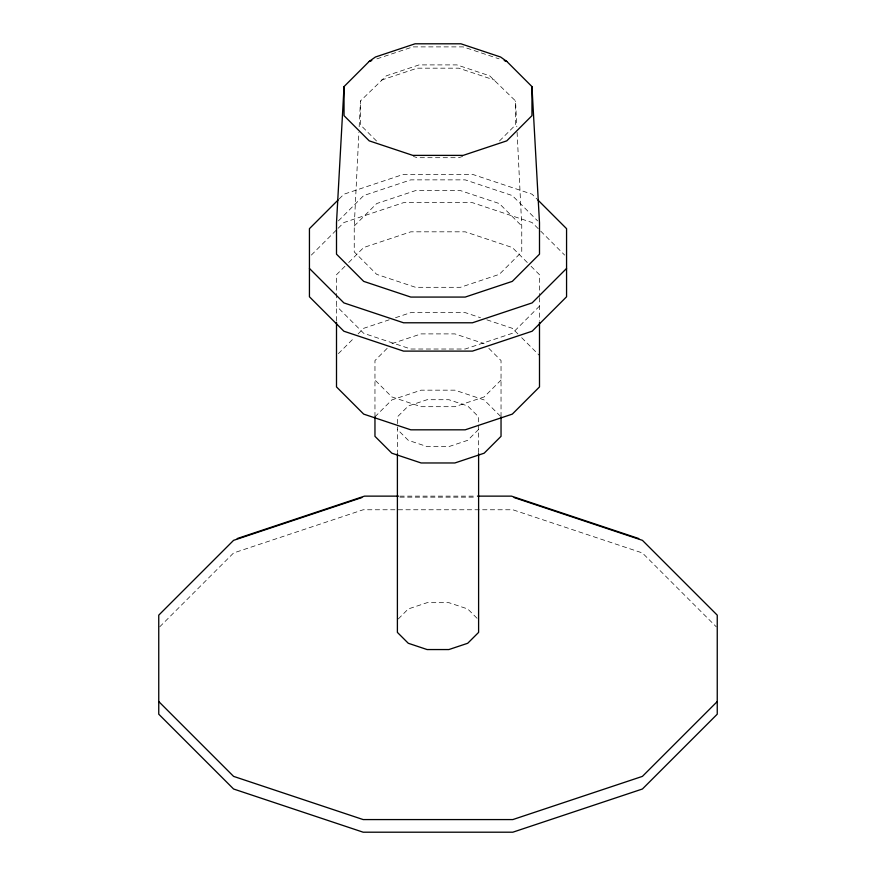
<?xml version="1.0" encoding="UTF-8"?>
<svg xmlns="http://www.w3.org/2000/svg" width="876" height="876" viewBox="0 0 876 876"><rect width="100%" height="100%" fill="white"/><g stroke="black" fill="none" stroke-linecap="round" stroke-linejoin="round"><path stroke-width="0.66" stroke-dasharray="4.38 3.29" d="M517.092 132.199L521.757 225.997L521.757 251.905L499.309 274.352L460.447 287.306L415.553 287.306L376.691 274.352L354.243 251.905L354.243 225.997L358.908 132.199M359.182 126.768L360.463 100.937L386.338 75.818L419.089 64.901L456.911 64.901L489.662 75.818L515.537 100.937L516.818 126.768M339.1 199.005L343.885 194.22L403.551 174.335L472.449 174.335L532.115 194.22L536.9 199.005M338.377 220.894L363.693 195.567L410.8 179.865L465.2 179.865L512.307 195.567L537.623 220.894M311.352 255.08L337.183 229.249M338.136 228.286L343.885 222.548L403.551 202.663L472.449 202.663L532.115 222.548L539.769 230.202M354.243 225.997L376.691 203.55L415.553 190.596L460.447 190.596L499.309 203.55L521.757 225.997M344.936 266.282L336.504 274.714L336.504 320.934M348.692 262.526L363.693 247.525L410.8 231.822L465.2 231.822L512.307 247.525L527.308 262.526M499.484 140.981L515.537 124.929L515.537 100.937M338.377 353.641L354.32 337.698M358.065 333.942L363.693 328.314L389.163 319.828M387.159 348.352L374.961 360.551L374.961 416.22M159.717 626.822L233.585 552.964L363.179 509.766L512.821 509.766L642.415 552.964L716.283 626.822M374.961 416.823L391.857 399.927L421.104 390.17L454.896 390.17L484.143 399.927L500.097 415.881M539.496 306.118L512.307 333.318L465.2 349.02L410.8 349.02L363.693 333.318L336.504 306.118M501.039 380.053L484.143 396.938L454.896 406.694L421.104 406.694L391.857 396.938L374.961 380.053M478.603 429.437L467.718 440.31L448.884 446.596L427.116 446.596L408.282 440.31L397.397 429.437M398.306 618.927L408.282 608.951L427.116 602.677L448.884 602.677L467.718 608.951L478.603 619.836M376.91 58.856L412.826 46.888L463.174 46.888L499.09 58.856M381.235 80.165L417.228 68.175L458.772 68.175L494.765 80.165M462.627 156.421L458.772 157.702L417.228 157.702L413.373 156.421M395.525 317.714L410.8 312.612L465.2 312.612L480.475 317.714M391.857 343.655L421.104 333.898L454.896 333.898L484.143 343.655M399.894 496.134L476.106 496.134M399.905 497.141L476.095 497.141M486.837 319.828L512.307 328.314L517.935 333.942M540.733 231.154L564.648 255.08M531.064 266.282L539.496 274.714L539.496 296.559M376.516 140.981L360.463 124.929L360.463 100.937M521.68 337.698L539.496 355.514M488.841 348.352L501.039 360.551L501.039 416.22M539.496 297.61L539.496 320.934M478.603 452.596L478.603 416.877L467.718 405.993L448.884 399.708L427.116 399.708L408.282 405.993L397.397 416.877L397.397 452.596"/><path stroke-width="1.31" d="M344.038 86.593L336.504 222.767L336.504 254.171L363.693 281.371L410.8 297.074L465.2 297.074L512.307 281.371L539.496 254.171L539.496 222.767L531.962 86.593L506.788 61.419L500.612 57.028L460.918 43.8L415.082 43.8L375.388 57.028L369.212 61.419L344.038 86.593L344.038 115.665L369.212 140.85L412.826 155.381L463.174 155.381L506.788 140.85L531.962 115.665L531.962 86.593M338.136 199.958L309.436 228.669L309.436 296.778L343.885 331.227L403.551 351.112L472.449 351.112L532.115 331.227L566.564 296.778L566.564 228.669L537.864 199.958M566.564 268.45L532.115 302.899L472.449 322.784L403.551 322.784L343.885 302.899L309.436 268.45M717.247 701.556L642.415 776.377L512.821 819.575L363.179 819.575L233.585 776.377L158.753 701.556M369.212 61.419L371.785 60.564M237.243 538.554L364.515 496.134L398.536 496.134M361.876 497.579L233.585 540.339L158.753 615.16L158.753 714.181L233.585 789.002L363.179 832.2L512.821 832.2L642.415 789.002L717.247 714.181L717.247 615.16L642.415 540.339L514.124 497.579M477.464 496.134L511.485 496.134L638.757 538.554M504.215 60.564L506.788 61.419M539.496 322.28L539.496 386.918L512.307 414.118L465.2 429.82L410.8 429.82L363.693 414.118L336.504 386.918L336.504 322.28M501.039 416.823L501.039 436.325L484.143 453.21L454.896 462.966L421.104 462.966L391.857 453.21L374.961 436.325L374.961 416.823M478.603 453.648L478.603 632.395L467.718 643.269L448.884 649.554L427.116 649.554L408.282 643.269L397.397 632.395L397.397 453.648"/></g></svg>
